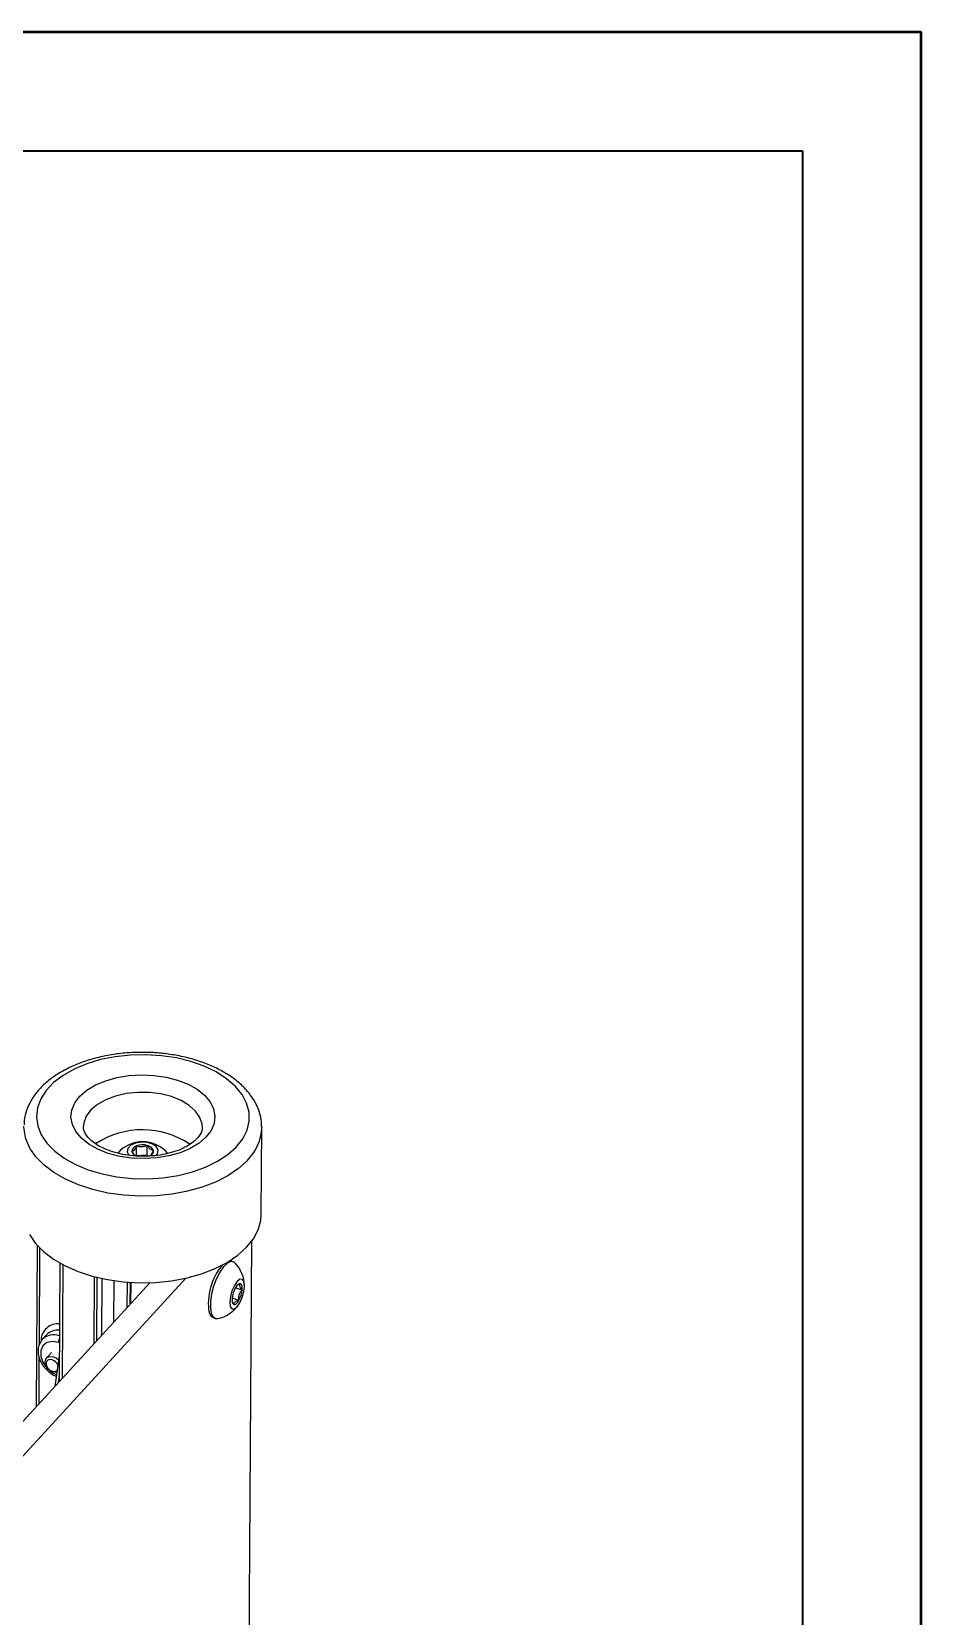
# Model space of a CAD drawing. Header units: millimetres. Extents: x -11 to 294, y 0 to 216.
# Drawn here: x 231.9 to 279.4, y 131.4 to 215.9 of the extents above; entities that cross this region are included whole.
import ezdxf

# ---------------------------------------------------------------- set-up
doc = ezdxf.new("R2010")
doc.units = ezdxf.units.MM
doc.layers.add('PAGE_BORDER', color=7, linetype='Continuous')

msp = doc.modelspace()

# ---------------------------------------------------------------- linework, layer by layer
at = {"color": 7, "linetype": 'Continuous', "lineweight": 50}
for p in [(0, 215.9), (279.4, 0)]:
    msp.add_line(p, (279.4, 215.9), dxfattribs=at)
at = {"color": 7, "linetype": 'Continuous', "lineweight": 25}
for p, q in [((244.162, 152.807), (244.191, 157.427)), ((244.19, 157.478), (244.191, 157.427)), ((237.496, 155.926), (237.499, 156.447)), ((238.07, 155.955), (238.074, 156.476)), ((237.496, 155.926), (237.48, 155.907)), ((238.07, 155.955), (237.496, 155.926)), ((238.129, 155.907), (238.07, 155.955)), ((243.632, 151.343), (243.494, 128.83)), ((232.198, 151.141), (232.145, 142.532)), ((233.41, 150.198), (233.371, 143.869)), ((242.536, 150.308), (242.478, 150.318)), ((242.657, 150.27), (242.536, 150.308)), ((174.487, 77.791), (240.142, 149.396)), ((174.498, 79.662), (238.216, 149.153)), ((235.644, 146.348), (235.662, 149.374)), ((236.288, 147.05), (236.302, 149.259)), ((237.006, 147.834), (237.015, 149.18)), ((237.154, 149.17), (237.147, 147.987)), ((242.783, 148.886), (243.139, 148.775)), ((242.604, 148.338), (242.971, 148.222)), ((241.587, 147.287), (241.708, 147.248)), ((232.7, 146.374), (232.465, 146.118)), ((232.435, 146.083), (232.465, 146.118)), ((232.962, 145.427), (232.692, 145.132)), ((233.379, 145.25), (233.134, 143.611))]:
    msp.add_line(p, q, dxfattribs=at)
at = {"color": 8, "linetype": 'Continuous', "lineweight": 25}
for p, q in [((232.33, 151.002), (232.298, 145.818)), ((233.55, 144.064), (233.587, 150.102)), ((235.242, 145.909), (235.263, 149.469)), ((235.378, 146.057), (235.398, 149.435)), ((237.2, 148.045), (237.207, 149.166)), ((233.384, 145.955), (233.336, 145.97)), ((232.294, 145.197), (232.279, 142.678)), ((233.373, 144.202), (233.314, 143.806))]:
    msp.add_line(p, q, dxfattribs=at)
at = {"color": 7, "linetype": 'Continuous', "lineweight": 25, "flags": 128}
for points in [[(242.373, 155.989), (242.824, 156.392), (243.17, 156.83), (243.402, 157.293), (243.516, 157.772), (243.508, 158.255), (243.38, 158.733), (243.134, 159.196), (242.775, 159.633), (242.312, 160.036), (241.753, 160.395), (241.11, 160.703), (240.398, 160.954), (239.632, 161.143), (238.827, 161.264), (238.002, 161.316), (237.173, 161.298), (236.358, 161.209), (235.575, 161.052), (234.841, 160.83), (234.17, 160.548), (233.578, 160.212), (233.077, 159.829), (232.677, 159.407), (232.388, 158.955), (232.214, 158.483), (232.161, 158.001), (232.229, 157.519), (232.416, 157.048), (232.719, 156.597), (233.132, 156.176), (233.645, 155.794), (234.247, 155.459), (234.926, 155.178), (235.667, 154.958), (236.455, 154.803), (237.272, 154.716), (238.101, 154.699), (238.925, 154.753), (239.726, 154.876), (240.487, 155.066), (241.191, 155.318), (241.824, 155.628), (242.373, 155.989)], [(241.481, 157.272), (241.21, 156.916), (240.838, 156.593), (240.374, 156.313), (239.834, 156.085), (239.233, 155.915), (238.59, 155.809), (237.925, 155.77), (237.256, 155.798), (236.606, 155.894), (235.993, 156.054), (235.437, 156.273), (234.954, 156.545), (234.558, 156.861), (234.262, 157.213), (234.076, 157.588), (234.003, 157.976), (234.048, 158.365), (234.207, 158.743), (234.478, 159.099), (234.85, 159.422), (235.314, 159.701), (235.854, 159.93), (236.455, 160.099), (237.098, 160.206), (237.763, 160.245), (238.432, 160.216), (239.082, 160.121), (239.695, 159.961), (240.251, 159.742), (240.734, 159.47), (241.13, 159.153), (241.426, 158.802), (241.612, 158.427), (241.685, 158.039), (241.64, 157.65), (241.481, 157.272)], [(237.755, 156.655), (237.443, 156.603), (237.191, 156.484), (237.036, 156.318), (237.003, 156.13), (237.096, 155.948), (237.097, 155.947)], [(238.566, 155.938), (238.629, 156.025), (238.662, 156.214), (238.57, 156.396), (238.365, 156.543), (238.079, 156.635), (237.755, 156.655)], [(231.779, 151.718), (232.104, 151.249), (232.536, 150.809), (233.067, 150.408), (233.685, 150.052), (234.381, 149.748), (235.14, 149.501), (235.95, 149.317), (236.793, 149.199), (237.656, 149.149), (238.522, 149.167), (239.375, 149.254), (240.198, 149.408), (240.977, 149.627), (241.698, 149.905), (242.345, 150.237), (242.909, 150.619), (243.377, 151.042), (243.742, 151.498), (243.996, 151.98), (244.135, 152.477), (244.162, 152.807)], [(242.762, 150.203), (242.706, 150.248), (242.544, 150.277), (242.355, 150.193), (242.153, 150.004), (241.954, 149.721), (241.771, 149.368), (241.619, 148.969), (241.509, 148.555), (241.449, 148.156), (241.443, 147.801), (241.492, 147.518)], [(242.479, 148.117), (242.507, 147.89), (242.591, 147.762), (242.717, 147.754), (242.866, 147.865), (243.016, 148.08), (243.144, 148.365), (243.23, 148.678), (243.262, 148.969), (243.234, 149.196), (243.151, 149.324), (243.025, 149.332), (242.875, 149.221), (242.725, 149.006), (242.597, 148.721), (242.511, 148.409), (242.479, 148.117)], [(243.038, 149.095), (243.009, 149.097), (242.977, 149.09), (242.944, 149.073), (242.909, 149.047), (242.874, 149.013), (242.838, 148.97), (242.803, 148.92), (242.77, 148.864)], [(243.139, 148.775), (243.142, 148.838), (243.14, 148.897), (243.133, 148.95), (243.122, 148.996), (243.107, 149.034), (243.088, 149.063), (243.065, 149.084), (243.038, 149.095)], [(242.602, 148.311), (242.599, 148.248), (242.601, 148.189), (242.608, 148.136), (242.619, 148.09), (242.634, 148.052), (242.653, 148.023), (242.677, 148.002), (242.703, 147.991)], [(242.703, 147.991), (242.732, 147.989), (242.764, 147.996), (242.797, 148.013), (242.832, 148.039), (242.867, 148.073), (242.903, 148.116), (242.938, 148.166), (242.971, 148.222)], [(241.371, 147.556), (241.471, 147.365), (241.587, 147.287)], [(241.492, 147.518), (241.593, 147.327), (241.737, 147.241), (241.833, 147.243)], [(233.247, 144.368), (233.227, 144.366), (233.058, 144.388), (232.889, 144.472), (232.747, 144.605), (232.652, 144.767), (232.619, 144.933), (232.654, 145.078), (232.75, 145.18), (232.894, 145.223), (233.063, 145.201)], [(233.004, 145.035), (232.877, 145.052), (232.769, 145.019), (232.697, 144.943), (232.671, 144.834), (232.695, 144.71), (232.767, 144.588), (232.874, 144.489), (233, 144.426), (233.127, 144.409), (233.235, 144.441), (233.261, 144.46)], [(233.063, 145.201), (233.232, 145.117), (233.345, 145.019)]]:
    msp.add_lwpolyline(points, dxfattribs=at)
at = {"color": 8, "linetype": 'Continuous', "lineweight": 25, "flags": 128}
for points in [[(241.015, 157.423), (241.004, 157.612), (240.89, 157.969), (240.658, 158.307), (240.318, 158.612), (239.884, 158.873), (239.37, 159.08), (238.798, 159.225), (238.189, 159.302), (237.567, 159.309), (236.955, 159.245), (236.377, 159.113), (235.856, 158.917), (235.41, 158.665), (235.058, 158.368), (234.813, 158.035), (234.685, 157.681), (234.666, 157.51)], [(243.405, 155.661), (242.937, 155.238), (242.374, 154.857), (241.726, 154.524), (241.006, 154.246), (240.227, 154.028), (239.403, 153.874), (238.551, 153.787), (237.685, 153.768), (236.822, 153.819), (235.978, 153.937), (235.169, 154.121), (234.409, 154.367), (233.714, 154.671), (233.095, 155.027), (232.565, 155.429), (232.133, 155.868), (231.807, 156.337), (231.594, 156.827), (231.497, 157.329), (231.491, 157.504)], [(233.336, 145.97), (233.009, 146.019), (232.72, 145.957), (232.505, 145.789), (232.39, 145.538), (232.388, 145.232), (232.5, 144.909), (232.712, 144.608), (232.999, 144.364), (233.229, 144.243)]]:
    msp.add_lwpolyline(points, dxfattribs=at)
at = {"color": 7, "linetype": 'Continuous', "lineweight": 25}
for centre, radius, start, end in [((237.812, 152.742), 4.568, 56.1192, 123.17671), ((237.825, 154.91), 1.762, 40.96959, 138.99104), ((237.571, 156.143), 0.313, 103.29618, 180.05713), ((237.831, 155.577), 0.932, 74.89727, 110.88235), ((238.016, 156.066), 0.415, 18.97275, 81.95796), ((237.572, 156.225), 0.325, 194.58548, 243.75119), ((238.134, 156.184), 0.274, 291.39198, 3.59376), ((244.541, 148.041), 3.207, 140.41966, 188.69747), ((241.5, 148.973), 1.762, 0.34081, 44.246), ((244.016, 148.184), 1.419, 151.39141, 174.8525), ((241.726, 148.902), 1.419, 331.38913, 354.85478), ((241.5, 148.973), 1.762, 280.88648, 324.79245), ((232.847, 144.562), 0.499, 23.19456, 71.69377)]:
    msp.add_arc(centre, radius, start, end, dxfattribs=at)
at = {"color": 8, "linetype": 'Continuous', "lineweight": 25}
for centre, radius, start, end in [((241.607, 157.518), 2.585, 314.07372, 357.96517), ((233.312, 146.055), 0.909, 85.12074, 178.22262), ((233.088, 145.481), 0.891, 70.47417, 134.34242), ((233.294, 145.784), 0.837, 83.55619, 135.12474), ((233.92, 145.951), 0.584, 156.34103, 178.1781)]:
    msp.add_arc(centre, radius, start, end, dxfattribs=at)
at = {"color": 7, "linetype": 'Continuous', "lineweight": 25}
for points, knots in [([(244.177, 157.489), (244.179, 157.567), (244.184, 157.82), (244.079, 158.245), (243.872, 158.746), (243.562, 159.221), (243.159, 159.667), (242.665, 160.077), (242.088, 160.442), (241.44, 160.758), (240.734, 161.018), (239.982, 161.219), (239.196, 161.359), (238.39, 161.437), (237.575, 161.451), (236.764, 161.402), (235.97, 161.289), (235.205, 161.115), (234.48, 160.88), (233.807, 160.587), (233.196, 160.236), (232.66, 159.832), (232.21, 159.378), (231.858, 158.883), (231.623, 158.359), (231.504, 157.914), (231.505, 157.65), (231.505, 157.568)], [0, 0, 0, 0, 0.014347, 0.046483, 0.079268, 0.113594, 0.150162, 0.189338, 0.23113, 0.275296, 0.321445, 0.369197, 0.418147, 0.467858, 0.517869, 0.567707, 0.616902, 0.665024, 0.711707, 0.756662, 0.799699, 0.840731, 0.879688, 0.916593, 0.951561, 0.98491, 1, 1, 1, 1]), ([(241.006, 157.432), (241.006, 157.393), (241.007, 157.276), (240.921, 157.084), (240.813, 156.931), (240.699, 156.806), (240.547, 156.661), (240.271, 156.465), (239.873, 156.264), (239.407, 156.097), (238.888, 155.975), (238.331, 155.903), (237.756, 155.886), (237.183, 155.925), (236.633, 156.017), (236.126, 156.159), (235.678, 156.342), (235.306, 156.555), (235.019, 156.784), (234.816, 157.016), (234.703, 157.241), (234.655, 157.406), (234.67, 157.488), (234.672, 157.5)], [0, 0, 0, 0, 0.015433, 0.045458, 0.080524, 0.089278, 0.112114, 0.163247, 0.221979, 0.287155, 0.357637, 0.431834, 0.507888, 0.58382, 0.657581, 0.727225, 0.791012, 0.847497, 0.895699, 0.935365, 0.967356, 0.995097, 1, 1, 1, 1]), ([(237.499, 156.447), (237.467, 156.381), (237.42, 156.28), (237.333, 156.174), (237.278, 156.151), (237.258, 156.143)], [0, 0, 0, 0, 0.5566958, 0.839129, 1, 1, 1, 1]), ([(238.074, 156.476), (238.045, 156.464), (237.955, 156.425), (237.794, 156.389), (237.625, 156.406), (237.532, 156.437), (237.499, 156.447)], [0, 0, 0, 0, 0.156462, 0.499426, 0.824684, 1, 1, 1, 1]), ([(238.408, 156.201), (238.356, 156.216), (238.256, 156.246), (238.153, 156.36), (238.099, 156.439), (238.074, 156.476)], [0, 0, 0, 0, 0.353975, 0.692755, 1, 1, 1, 1]), ([(237.258, 156.143), (237.301, 156.076), (237.359, 155.983), (237.452, 155.927), (237.477, 155.911)], [0, 0, 0, 0, 0.72561, 1, 1, 1, 1]), ([(238.205, 155.922), (238.229, 155.936), (238.293, 155.974), (238.35, 156.081), (238.389, 156.162), (238.408, 156.201)], [0, 0, 0, 0, 0.228471, 0.624696, 1, 1, 1, 1]), ([(243.038, 149.095), (243.004, 149.086), (242.964, 149.075), (242.927, 149.055), (242.922, 149.052)], [0, 0, 0, 0, 0.851995, 1, 1, 1, 1]), ([(243.139, 148.775), (243.12, 148.797), (243.073, 148.853), (243.013, 148.943), (243.008, 149.042), (243.031, 149.083), (243.038, 149.095)], [0, 0, 0, 0, 0.241425, 0.609368, 0.885149, 1, 1, 1, 1]), ([(242.597, 148.15), (242.613, 148.118), (242.641, 148.06), (242.683, 148.012), (242.703, 147.991)], [0, 0, 0, 0, 0.54473, 1, 1, 1, 1]), ([(242.703, 147.991), (242.705, 148.012), (242.711, 148.057), (242.748, 148.112), (242.8, 148.153), (242.873, 148.191), (242.933, 148.21), (242.971, 148.222)], [0, 0, 0, 0, 0.165921, 0.353227, 0.504809, 0.684365, 1, 1, 1, 1]), ([(242.971, 148.222), (242.967, 148.265), (242.958, 148.353), (242.971, 148.472), (243.004, 148.575), (243.056, 148.674), (243.108, 148.737), (243.139, 148.775)], [0, 0, 0, 0, 0.21585, 0.440487, 0.595004, 0.753994, 1, 1, 1, 1]), ([(232.437, 146.071), (232.391, 146.008), (232.285, 145.866), (232.23, 145.582), (232.255, 145.263), (232.372, 144.939), (232.57, 144.633), (232.837, 144.373), (233.063, 144.217), (233.198, 144.166), (233.216, 144.158)], [0, 0, 0, 0, 0.0976774, 0.2232577, 0.3566946, 0.5018894, 0.6568819, 0.8163308, 0.9750851, 1, 1, 1, 1])]:
    msp.add_open_spline(points, degree=3, knots=knots, dxfattribs=at)
at = {"layer": 'PAGE_BORDER', "lineweight": 35}
for p, q in [((6.35, 209.55), (273.05, 209.55)), ((273.05, 209.55), (273.05, 6.35))]:
    msp.add_line(p, q, dxfattribs=at)

doc.saveas('drawing.dxf')
